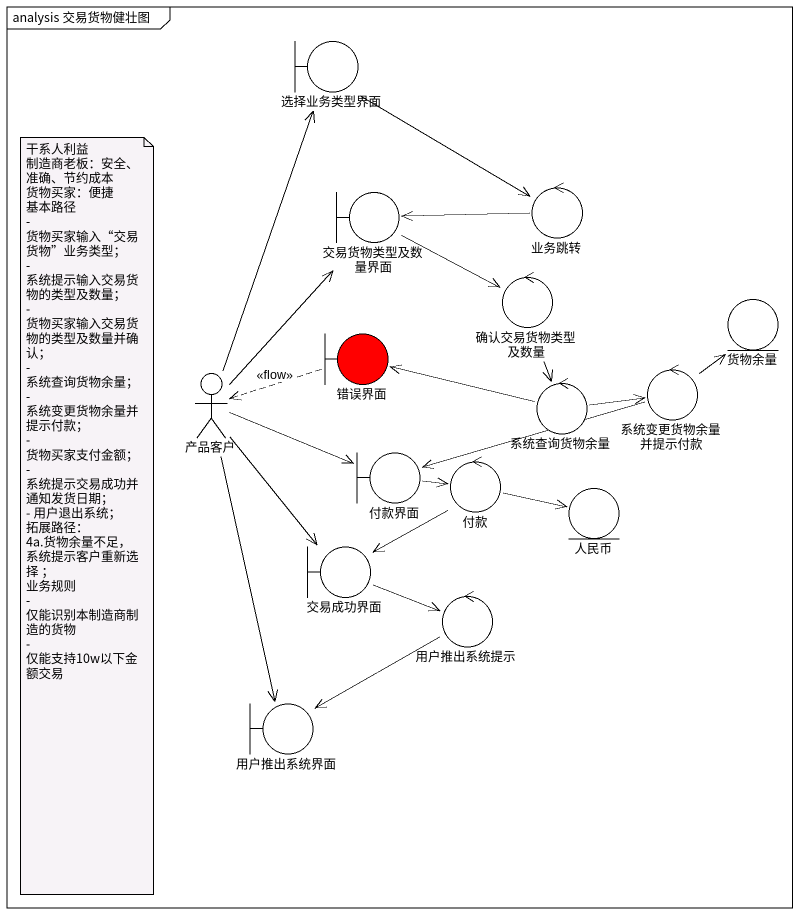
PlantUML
@startuml
mainframe analysis 交易货物健壮图
boundary 选择业务类型界面
boundary 交易货物类型及数量界面
control 业务跳转
control 确认交易货物类型及数量
entity 货物余量
boundary 错误界面 #FF0000
actor 产品客户
control 系统查询货物余量
control 系统变更货物余量并提示付款
boundary 付款界面
control 付款
entity 人民币
boundary 交易成功界面
control 用户推出系统提示
boundary 用户推出系统界面
选择业务类型界面 --> 业务跳转
交易货物类型及数量界面 -right-> 确认交易货物类型及数量
业务跳转 -left-> 交易货物类型及数量界面
确认交易货物类型及数量 --> 系统查询货物余量
错误界面 .left.> 产品客户 : <<flow>>
产品客户 -up-> 选择业务类型界面
产品客户 -up-> 交易货物类型及数量界面
产品客户 -right-> 付款界面
产品客户 --> 交易成功界面
产品客户 --> 用户推出系统界面
系统查询货物余量 -left-> 错误界面
系统查询货物余量 -right-> 系统变更货物余量并提示付款
系统变更货物余量并提示付款 -up-> 货物余量
系统变更货物余量并提示付款 -left-> 付款界面
付款界面 -right-> 付款
付款 -right-> 人民币
付款 --> 交易成功界面
交易成功界面 -right-> 用户推出系统提示
用户推出系统提示 -left-> 用户推出系统界面
note as N1
  干系人利益
  制造商老板：安全、准确、节约成本
  货物买家：便捷
  基本路径
  - 货物买家输入“交易货物”业务类型；
  - 系统提示输入交易货物的类型及数量；
  - 货物买家输入交易货物的类型及数量并确认；
  - 系统查询货物余量；
  - 系统变更货物余量并提示付款；
  - 货物买家支付金额；
  - 系统提示交易成功并通知发货日期；
  - 用户退出系统；
  拓展路径：
  4a.货物余量不足，系统提示客户重新选择 ；
  业务规则
  - 仅能识别本制造商制造的货物
  - 仅能支持10w以下金额交易
end note
@enduml
